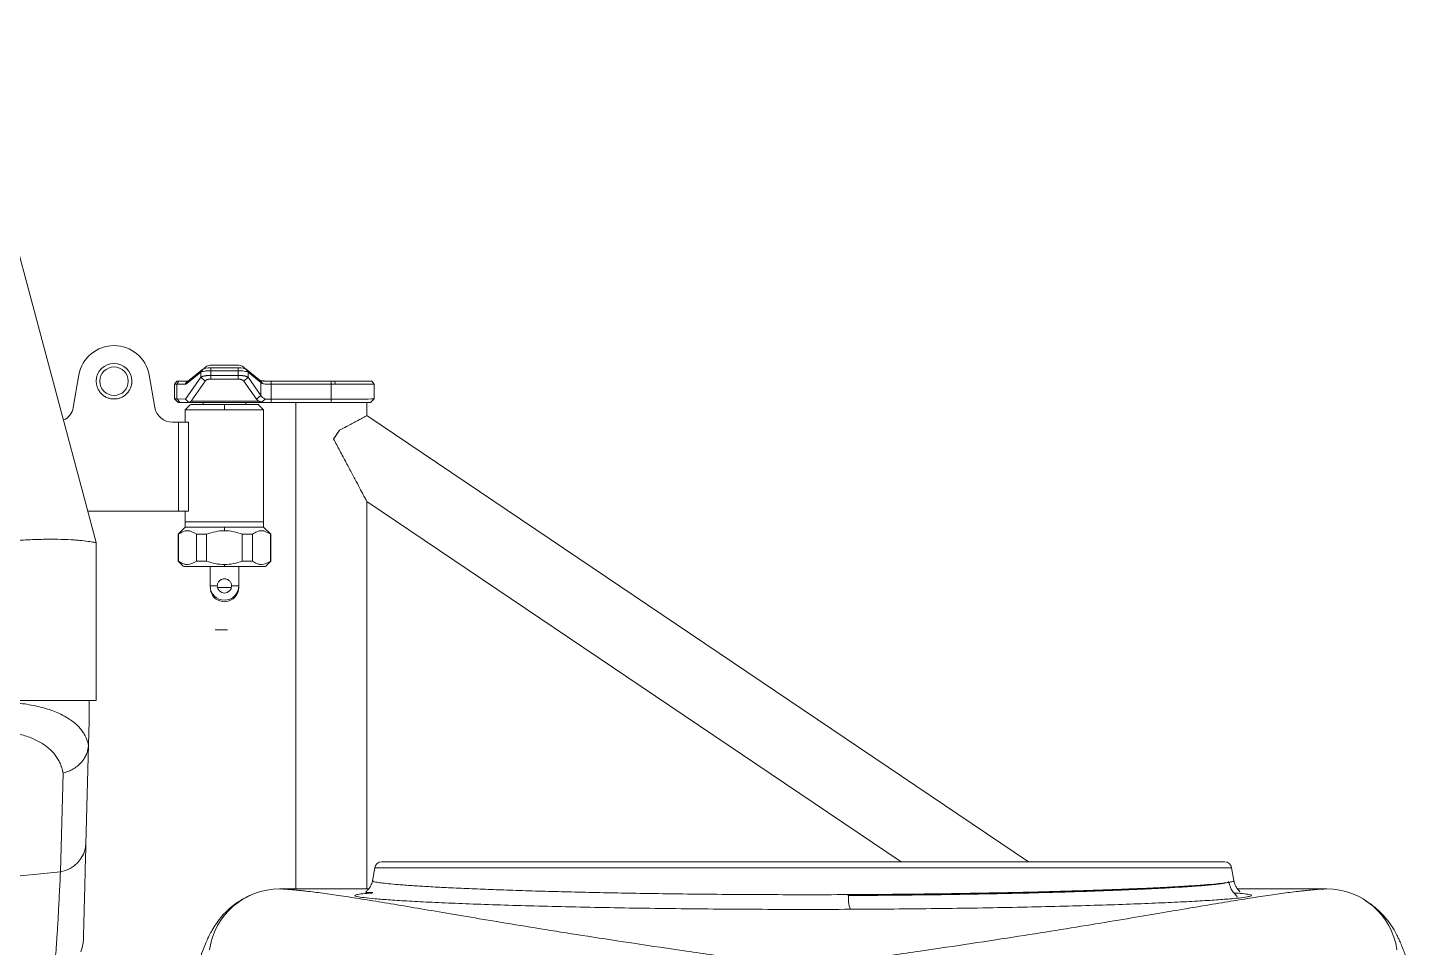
# Model space of a CAD drawing. Header units: millimetres. Extents: x 744 to 5705, y 930 to 4879.
# Drawn here: x 5261.4 to 5652.4, y 3772.6 to 4030.8 of the extents above; entities that cross this region are included whole.
import ezdxf

# ---------------------------------------------------------------- set-up
doc = ezdxf.new("R2010")
doc.units = ezdxf.units.MM
doc.header["$MEASUREMENT"] = 0

msp = doc.modelspace()

# ---------------------------------------------------------------- linework, layer by layer
at = {"color": 7, "linetype": 'Continuous', "lineweight": 15, "true_color": 0xffffff}
for p, q in [((5241.93, 4030.78), (5280.65, 3886.24)), ((5275.81, 3933.28), (5274.2, 3924.18)), ((5297.11, 3924.18), (5295.5, 3933.28)), ((5309.99, 3934.06), (5306.08, 3930.88)), ((5310.56, 3934.95), (5306.64, 3931.73)), ((5306.64, 3931.68), (5310.56, 3934.86)), ((5309.99, 3934.06), (5310.56, 3934.86)), ((5309.99, 3934.06), (5309.99, 3932.64)), ((5312.85, 3935.29), (5312.85, 3934.49)), ((5312.85, 3935.29), (5320.46, 3935.29)), ((5312.85, 3934.49), (5312.85, 3933.17)), ((5312.85, 3934.49), (5320.46, 3934.49)), ((5312.85, 3932.13), (5312.85, 3933.17)), ((5312.85, 3933.17), (5320.46, 3933.17)), ((5320.46, 3935.29), (5320.46, 3934.49)), ((5320.46, 3934.49), (5320.46, 3933.17)), ((5320.46, 3932.13), (5320.46, 3933.17)), ((5326.32, 3932.01), (5322.75, 3934.95)), ((5322.75, 3934.86), (5323.32, 3934.06)), ((5322.75, 3934.86), (5326.32, 3931.96)), ((5323.32, 3934.06), (5323.32, 3932.64)), ((5323.32, 3934.06), (5326.89, 3931.16)), ((5303.24, 3931.54), (5302.65, 3930.72)), ((5303.24, 3931.54), (5302.65, 3930.72)), ((5302.65, 3930.72), (5302.65, 3930.72)), ((5302.65, 3930.72), (5302.65, 3926.54)), ((5303.87, 3931.54), (5303.3, 3930.71)), ((5303.3, 3930.71), (5303.3, 3926.54)), ((5303.3, 3930.71), (5305.62, 3930.7)), ((5306.18, 3931.57), (5303.87, 3931.55)), ((5303.87, 3931.54), (5306.18, 3931.52)), ((5305.62, 3930.7), (5306.18, 3931.52)), ((5305.7, 3926.52), (5309.99, 3932.64)), ((5306.64, 3931.68), (5306.08, 3930.88)), ((5307.27, 3925.96), (5311.22, 3931.59)), ((5309.99, 3932.64), (5311.22, 3931.59)), ((5320.46, 3932.13), (5312.85, 3932.13)), ((5322.09, 3931.59), (5323.32, 3932.64)), ((5325.66, 3926.5), (5322.09, 3931.59)), ((5323.32, 3932.64), (5326.89, 3927.55)), ((5326.89, 3931.16), (5326.32, 3931.96)), ((5326.89, 3931.68), (5327.36, 3930.88)), ((5326.89, 3931.16), (5326.89, 3927.55)), ((5346.65, 3931.57), (5329.75, 3931.57)), ((5329.75, 3931.52), (5329.75, 3930.7)), ((5329.75, 3931.52), (5346.65, 3931.52)), ((5329.75, 3930.7), (5329.75, 3926.52)), ((5329.75, 3930.7), (5346.65, 3930.7)), ((5346.65, 3931.52), (5346.65, 3930.7)), ((5346.65, 3930.7), (5346.65, 3926.52)), ((5347.67, 3931.52), (5347.72, 3930.7)), ((5358.65, 3930.72), (5358.06, 3931.54)), ((5358.65, 3930.72), (5358.06, 3931.54)), ((5358.65, 3926.54), (5358.65, 3930.72)), ((5302.65, 3926.54), (5303.65, 3925.54)), ((5303.3, 3926.54), (5305.7, 3926.52)), ((5303.3, 3926.54), (5304.26, 3925.54)), ((5306.47, 3925.52), (5304.26, 3925.54)), ((5305.7, 3926.52), (5306.65, 3925.58)), ((5347.95, 3925.52), (5306.47, 3925.52)), ((5326.26, 3925.96), (5307.27, 3925.96)), ((5310.65, 3925.52), (5310.65, 3925.04)), ((5322.65, 3925.04), (5322.65, 3925.52)), ((5326.88, 3927.55), (5325.66, 3926.5)), ((5329.75, 3926.52), (5329.75, 3925.52)), ((5329.75, 3926.52), (5346.65, 3926.52)), ((5346.65, 3925.52), (5329.75, 3925.52)), ((5336.65, 3925.52), (5336.65, 3788.97)), ((5346.65, 3925.52), (5346.65, 3926.52)), ((5356.65, 3921.86), (5356.65, 3925.54)), ((5356.65, 3925.54), (5356.65, 3925.54)), ((5357.65, 3925.54), (5358.65, 3926.54)), ((5307.15, 3925.04), (5305.65, 3923.54)), ((5305.65, 3923.54), (5305.65, 3920.04)), ((5316.65, 3923.54), (5305.65, 3923.54)), ((5316.65, 3923.54), (5316.65, 3925.04)), ((5327.65, 3923.54), (5316.65, 3923.54)), ((5327.65, 3923.54), (5326.15, 3925.04)), ((5327.65, 3892.04), (5327.65, 3923.54)), ((5542.44, 3796.54), (5356.65, 3921.86)), ((5542.44, 3796.54), (5356.65, 3921.86)), ((5303.78, 3920.04), (5302.03, 3920.04)), ((5303.78, 3920.04), (5306.54, 3920.04)), ((5303.78, 3895.04), (5303.78, 3920.04)), ((5306.54, 3895.04), (5306.54, 3920.04)), ((5356.65, 3788.97), (5356.65, 3897.74)), ((5356.65, 3897.74), (5506.68, 3796.54)), ((5278.3, 3895.04), (5303.78, 3895.04)), ((5303.78, 3895.04), (5306.54, 3895.04)), ((5305.65, 3895.04), (5305.65, 3892.04)), ((5305.65, 3890.54), (5303.65, 3888.54)), ((5305.65, 3892.04), (5305.65, 3890.54)), ((5305.65, 3892.04), (5327.65, 3892.04)), ((5316.65, 3892.04), (5305.65, 3892.04)), ((5316.65, 3890.54), (5305.65, 3890.54)), ((5327.65, 3892.04), (5316.65, 3892.04)), ((5316.65, 3889.54), (5316.65, 3890.54)), ((5327.65, 3890.54), (5316.65, 3890.54)), ((5327.65, 3890.54), (5327.65, 3892.04)), ((5329.65, 3888.54), (5327.65, 3890.54)), ((5280.65, 3886.24), (5280.65, 3841.82)), ((5303.65, 3888.54), (5303.65, 3881.04)), ((5303.76, 3888.54), (5303.65, 3888.54)), ((5303.76, 3881.04), (5303.76, 3888.54)), ((5311.65, 3888.54), (5308.76, 3888.54)), ((5308.76, 3881.04), (5308.76, 3888.54)), ((5311.65, 3888.54), (5311.65, 3881.04)), ((5324.55, 3888.54), (5321.65, 3888.54)), ((5321.65, 3881.04), (5321.65, 3888.54)), ((5324.55, 3881.04), (5324.55, 3888.54)), ((5329.65, 3888.54), (5329.55, 3888.54)), ((5329.55, 3881.04), (5329.55, 3888.54)), ((5329.65, 3881.04), (5329.65, 3888.54)), ((5303.65, 3881.04), (5305.15, 3879.54)), ((5303.76, 3881.04), (5303.65, 3881.04)), ((5311.65, 3881.04), (5308.76, 3881.04)), ((5312.65, 3879.54), (5312.65, 3874.04)), ((5316.65, 3880.04), (5316.65, 3879.54)), ((5320.65, 3874.04), (5320.65, 3879.54)), ((5324.55, 3881.04), (5321.65, 3881.04)), ((5328.15, 3879.54), (5329.65, 3881.04)), ((5329.65, 3881.04), (5329.55, 3881.04)), ((5280.65, 3841.82), (5252.52, 3841.82)), ((5278.65, 3836.05), (5278.65, 3841.82)), ((5278.65, 3836.05), (5278.48, 3829.45)), ((5278.48, 3829.45), (5277.75, 3801.51)), ((5270.6, 3793.78), (5271.33, 3821.5)), ((5479.15, 3796.54), (5360.83, 3796.54)), ((5591.92, 3796.54), (5366.39, 3796.54)), ((5597.48, 3796.54), (5479.15, 3796.54)), ((5358.86, 3794.89), (5358.22, 3791.26)), ((5600.09, 3791.27), (5599.45, 3794.89)), ((5357.18, 3788.97), (5332.11, 3788.97)), ((5358.29, 3791.25), (5358.29, 3791.26)), ((5600.01, 3791.26), (5600.01, 3791.25)), ((5626.19, 3788.97), (5601.1, 3788.97))]:
    msp.add_line(p, q, dxfattribs=at)
at = {"color": 8, "linetype": 'Continuous', "lineweight": 15, "true_color": 0x808080}
for p, q in [((5306.42, 3931.57), (5306.18, 3931.57)), ((5306.7, 3931.73), (5306.64, 3931.73)), ((5326.89, 3931.73), (5326.76, 3931.73)), ((5347.67, 3931.57), (5327.61, 3931.57)), ((5312.65, 3874.04), (5314.65, 3874.04)), ((5314.71, 3873.6), (5318.6, 3873.6)), ((5318.65, 3874.04), (5320.65, 3874.04)), ((5479.15, 3794.89), (5358.86, 3794.89)), ((5599.45, 3794.89), (5479.15, 3794.89)), ((5332.15, 3788.97), (5357.17, 3788.97)), ((5601.11, 3788.97), (5626.16, 3788.97))]:
    msp.add_line(p, q, dxfattribs=at)
at = {"color": 7, "linetype": 'Continuous', "lineweight": 15, "true_color": 0xffffff}
for points in [[(5302.65, 3930.72), (5302.65, 3930.72), (5302.7, 3930.72), (5302.82, 3930.72), (5303.02, 3930.72), (5303.3, 3930.71)], [(5303.87, 3931.55), (5303.6, 3931.55), (5303.4, 3931.55), (5303.28, 3931.55), (5303.24, 3931.54), (5303.28, 3931.54), (5303.4, 3931.54), (5303.6, 3931.54), (5303.87, 3931.54)], [(5347.72, 3930.7), (5349.78, 3930.7), (5351.74, 3930.7), (5353.55, 3930.7), (5355.15, 3930.71), (5356.49, 3930.71), (5357.53, 3930.71), (5358.25, 3930.72), (5358.61, 3930.72), (5358.65, 3930.72)], [(5328.1, 3926.52), (5328.29, 3926.52), (5328.48, 3926.52), (5328.68, 3926.52), (5328.89, 3926.52), (5329.1, 3926.52), (5329.31, 3926.52), (5329.53, 3926.52), (5329.75, 3926.52)], [(5346.65, 3926.52), (5348.74, 3926.52), (5350.76, 3926.52), (5352.65, 3926.52), (5354.37, 3926.53), (5355.85, 3926.53), (5357.05, 3926.53), (5357.93, 3926.54), (5358.47, 3926.54), (5358.65, 3926.54)], [(5347.9, 3925.56), (5348.55, 3925.56), (5350.37, 3925.56), (5352.06, 3925.56), (5353.56, 3925.56), (5354.8, 3925.55), (5355.75, 3925.55), (5356.37, 3925.55), (5356.64, 3925.54), (5356.55, 3925.54), (5356.1, 3925.54), (5355.31, 3925.53), (5354.21, 3925.53), (5352.84, 3925.53), (5351.24, 3925.53), (5349.47, 3925.53), (5347.87, 3925.52)], [(5347.9, 3925.56), (5348.42, 3925.56), (5350.11, 3925.56), (5351.65, 3925.56), (5352.97, 3925.55), (5354.02, 3925.55), (5354.74, 3925.55), (5355.11, 3925.55), (5355.11, 3925.54), (5354.74, 3925.54), (5354.02, 3925.54), (5352.97, 3925.53), (5351.65, 3925.53), (5350.11, 3925.53), (5348.42, 3925.53), (5347.89, 3925.53)], [(5348.93, 3917.74), (5348.73, 3917.44), (5348.53, 3917.14), (5348.33, 3916.83), (5348.12, 3916.53), (5347.92, 3916.23), (5347.71, 3915.92), (5347.5, 3915.62), (5347.3, 3915.31)], [(5320.65, 3873.6), (5320.58, 3872.83), (5320.38, 3872.18), (5320.09, 3871.75), (5319.82, 3871.6)]]:
    msp.add_lwpolyline(points, dxfattribs=at)
msp.add_circle((5285.65, 3931.54), 4, dxfattribs=at)
for centre, radius, start, end in [((5285.65, 3931.54), 10, 10, 170), ((5285.65, 3931.54), 5, 0, 180), ((5312.65, 3934.04), 2, 90, 149.1223), ((5320.65, 3934.04), 2, 30.6472, 90), ((5303.23, 3946.81), 20.27, 268.3669, 270.2023), ((5304.19, 3944.7), 19.17, 268.3879, 270.1904), ((5269.28, 3925.04), 5, 296.0796, 350), ((5302.03, 3925.04), 5, 190, 270), ((5316.65, 3874.04), 4, 180, 360), ((5316.65, 3873.6), 4, 193.3188, 346.6812), ((5316.65, 3874.04), 2, 180, 0), ((5269.27, 3802.18), 8.5, 278.9403, 355.456), ((5360.83, 3794.54), 2, 90, 170), ((5597.48, 3794.54), 2, 10, 90), ((5332.19, 3769.01), 19.96, 90.1163, 171.7331), ((5626.12, 3769.01), 19.96, 8.2669, 89.8837), ((5502.44, 3786.58), 10.6, 175.7937, 198.4239), ((5267.55, 3774.92), 9.5, 337.3519, 358.5)]:
    msp.add_arc(centre, radius, start, end, dxfattribs=at)
for points, knots in [([(5309.99, 3934.06), (5310.09, 3934.13), (5310.23, 3934.18), (5310.59, 3934.28), (5310.82, 3934.33), (5311.2, 3934.39), (5311.33, 3934.4), (5311.61, 3934.44), (5311.76, 3934.45), (5312.06, 3934.47), (5312.22, 3934.48), (5312.53, 3934.49), (5312.69, 3934.49), (5312.85, 3934.49)], [0, 0, 0, 0, 0.25, 0.25, 0.5, 0.5, 0.625, 0.625, 0.75, 0.75, 0.875, 0.875, 1, 1, 1, 1]), ([(5309.99, 3932.64), (5310.01, 3932.65), (5310.05, 3932.68), (5310.11, 3932.72), (5310.19, 3932.75), (5310.26, 3932.79), (5310.35, 3932.82), (5310.43, 3932.86), (5310.52, 3932.89), (5310.61, 3932.91), (5310.71, 3932.94), (5310.8, 3932.96), (5310.89, 3932.98), (5310.99, 3933), (5311.14, 3933.03), (5311.35, 3933.07), (5311.64, 3933.11), (5311.94, 3933.14), (5312.24, 3933.16), (5312.55, 3933.17), (5312.75, 3933.17), (5312.85, 3933.17)], [0, 0, 0, 0, 0.04702, 0.092665, 0.136937, 0.179837, 0.221365, 0.261524, 0.300313, 0.337736, 0.373792, 0.408485, 0.441816, 0.473788, 0.504403, 0.590154, 0.67458, 0.757729, 0.839648, 0.920387, 1, 1, 1, 1]), ([(5316.65, 3936.04), (5316.59, 3936.04), (5316.45, 3936.04), (5316.25, 3936.04), (5316.05, 3936.04), (5315.85, 3936.04), (5315.65, 3936.04), (5315.46, 3936.04), (5315.27, 3936.04), (5315.08, 3936.04), (5314.89, 3936.04), (5314.71, 3936.04), (5314.54, 3936.04), (5314.37, 3936.04), (5314.21, 3936.04), (5314.05, 3936.04), (5313.9, 3936.04), (5313.75, 3936.04), (5313.62, 3936.04), (5313.49, 3936.04), (5313.37, 3936.04), (5313.26, 3936.04), (5313.16, 3936.04), (5313.06, 3936.04), (5312.98, 3936.04), (5312.9, 3936.04), (5312.84, 3936.04), (5312.78, 3936.04), (5312.74, 3936.04), (5312.7, 3936.04), (5312.67, 3936.04), (5312.66, 3936.04), (5312.66, 3936.04), (5312.65, 3936.04)], [0, 0, 0, 0, 0.03226, 0.06452, 0.096779, 0.129038, 0.161297, 0.193555, 0.225813, 0.258071, 0.290329, 0.322586, 0.354843, 0.3871, 0.419358, 0.451615, 0.483872, 0.516128, 0.548385, 0.580642, 0.6129, 0.645157, 0.677414, 0.709671, 0.741929, 0.774187, 0.806445, 0.838703, 0.870962, 0.903221, 0.93548, 0.96774, 1, 1, 1, 1]), ([(5320.65, 3936.04), (5320.65, 3936.04), (5320.65, 3936.04), (5320.64, 3936.04), (5320.61, 3936.04), (5320.57, 3936.04), (5320.53, 3936.04), (5320.48, 3936.04), (5320.41, 3936.04), (5320.34, 3936.04), (5320.27, 3936.04), (5320.19, 3936.04), (5320.1, 3936.04), (5320, 3936.04), (5319.9, 3936.04), (5319.8, 3936.04), (5319.69, 3936.04), (5319.57, 3936.04), (5319.46, 3936.04), (5319.34, 3936.04), (5319.22, 3936.04), (5319.09, 3936.04), (5318.97, 3936.04), (5318.84, 3936.04), (5318.71, 3936.04), (5318.59, 3936.04), (5318.46, 3936.04), (5318.33, 3936.04), (5318.2, 3936.04), (5318.07, 3936.04), (5317.95, 3936.04), (5317.82, 3936.04), (5317.7, 3936.04), (5317.57, 3936.04), (5317.45, 3936.04), (5317.33, 3936.04), (5317.21, 3936.04), (5317.1, 3936.04), (5316.98, 3936.04), (5316.87, 3936.04), (5316.76, 3936.04), (5316.69, 3936.04), (5316.65, 3936.04)], [0, 0, 0, 0, 0.0330589, 0.0657044, 0.0979366, 0.1297553, 0.1611607, 0.1921527, 0.2227315, 0.2528968, 0.2826489, 0.3119877, 0.3409131, 0.3694253, 0.3975242, 0.4252099, 0.4524822, 0.4793414, 0.5057873, 0.5318199, 0.5574393, 0.5826455, 0.6074385, 0.6318183, 0.6557849, 0.6793383, 0.7024784, 0.7252054, 0.7475193, 0.7694199, 0.7909073, 0.8119816, 0.8326427, 0.8528906, 0.8727254, 0.892147, 0.9111554, 0.9297507, 0.9479327, 0.9657017, 0.9830574, 1, 1, 1, 1]), ([(5320.46, 3934.49), (5320.78, 3934.5), (5321.09, 3934.48), (5321.7, 3934.44), (5321.98, 3934.41), (5322.49, 3934.33), (5322.71, 3934.28), (5323.08, 3934.18), (5323.22, 3934.13), (5323.32, 3934.06)], [0, 0, 0, 0, 0.25, 0.25, 0.5, 0.5, 0.75, 0.75, 1, 1, 1, 1]), ([(5320.46, 3933.17), (5320.51, 3933.17), (5320.62, 3933.17), (5320.79, 3933.17), (5320.96, 3933.16), (5321.13, 3933.15), (5321.29, 3933.14), (5321.46, 3933.13), (5321.62, 3933.11), (5321.78, 3933.09), (5321.93, 3933.07), (5322.08, 3933.05), (5322.25, 3933.02), (5322.44, 3932.98), (5322.65, 3932.93), (5322.84, 3932.87), (5323.03, 3932.8), (5323.19, 3932.72), (5323.28, 3932.67), (5323.32, 3932.64)], [0, 0, 0, 0, 0.043671, 0.087597, 0.131786, 0.176247, 0.220988, 0.266018, 0.311346, 0.356977, 0.402922, 0.449187, 0.49578, 0.564624, 0.639523, 0.720495, 0.807558, 0.900723, 1, 1, 1, 1]), ([(5322.75, 3934.95), (5322.67, 3935.02), (5322.56, 3935.1), (5322.31, 3935.16), (5322.26, 3935.17)], [0, 0, 0, 0, 0.785185, 1, 1, 1, 1]), ([(5290.65, 3931.54), (5290.65, 3931.46), (5290.65, 3931.31), (5290.63, 3931.07), (5290.61, 3930.84), (5290.57, 3930.61), (5290.52, 3930.38), (5290.46, 3930.15), (5290.39, 3929.93), (5290.27, 3929.62), (5290.1, 3929.24), (5289.85, 3928.8), (5289.54, 3928.39), (5289.08, 3927.87), (5288.42, 3927.33), (5287.53, 3926.87), (5286.6, 3926.6), (5285.65, 3926.51), (5284.71, 3926.6), (5283.78, 3926.87), (5282.89, 3927.33), (5282.23, 3927.87), (5281.77, 3928.39), (5281.46, 3928.8), (5281.21, 3929.24), (5281.02, 3929.66), (5280.88, 3930.06), (5280.78, 3930.42), (5280.71, 3930.79), (5280.66, 3931.17), (5280.66, 3931.42), (5280.65, 3931.54)], [0, 0, 0, 0, 0.015134, 0.030166, 0.045129, 0.060058, 0.074985, 0.089946, 0.104972, 0.120098, 0.152258, 0.184451, 0.217294, 0.250172, 0.315806, 0.380076, 0.440025, 0.500008, 0.559957, 0.61994, 0.68421, 0.749844, 0.782688, 0.815566, 0.847725, 0.879918, 0.904057, 0.927996, 0.951874, 0.975829, 1, 1, 1, 1]), ([(5312.85, 3932.13), (5312.81, 3932.13), (5312.73, 3932.13), (5312.61, 3932.12), (5312.5, 3932.11), (5312.38, 3932.1), (5312.27, 3932.08), (5312.16, 3932.06), (5312.05, 3932.04), (5311.94, 3932.01), (5311.8, 3931.96), (5311.63, 3931.9), (5311.45, 3931.81), (5311.31, 3931.7), (5311.25, 3931.63), (5311.22, 3931.59)], [0, 0, 0, 0, 0.053574, 0.106513, 0.159159, 0.211859, 0.264959, 0.3188, 0.373707, 0.429985, 0.487921, 0.615008, 0.740271, 0.868976, 1, 1, 1, 1]), ([(5322.09, 3931.59), (5322.08, 3931.61), (5322.05, 3931.64), (5321.99, 3931.7), (5321.93, 3931.75), (5321.86, 3931.8), (5321.78, 3931.85), (5321.68, 3931.89), (5321.58, 3931.94), (5321.45, 3931.98), (5321.29, 3932.03), (5321.09, 3932.08), (5320.88, 3932.11), (5320.67, 3932.12), (5320.53, 3932.13), (5320.46, 3932.13)], [0, 0, 0, 0, 0.065447, 0.129698, 0.193142, 0.256179, 0.319222, 0.38268, 0.446956, 0.512438, 0.615339, 0.71366, 0.809218, 0.90399, 1, 1, 1, 1]), ([(5329.75, 3931.57), (5329.48, 3931.57), (5329.21, 3931.57), (5328.69, 3931.57), (5328.43, 3931.57), (5327.94, 3931.59), (5327.71, 3931.6), (5327.27, 3931.64), (5327.07, 3931.67), (5326.89, 3931.73)], [0, 0, 0, 0, 0.25, 0.25, 0.5, 0.5, 0.75, 0.75, 1, 1, 1, 1]), ([(5326.89, 3931.68), (5327.07, 3931.63), (5327.27, 3931.6), (5327.7, 3931.55), (5327.94, 3931.54), (5328.43, 3931.53), (5328.69, 3931.52), (5329.21, 3931.52), (5329.48, 3931.52), (5329.75, 3931.52)], [0, 0, 0, 0, 0.25, 0.25, 0.5, 0.5, 0.75, 0.75, 1, 1, 1, 1]), ([(5327.36, 3930.88), (5327.5, 3930.83), (5327.66, 3930.79), (5328.01, 3930.74), (5328.21, 3930.72), (5328.62, 3930.71), (5328.84, 3930.7), (5329.29, 3930.7), (5329.51, 3930.7), (5329.75, 3930.7)], [0, 0, 0, 0, 0.25, 0.25, 0.5, 0.5, 0.75, 0.75, 1, 1, 1, 1]), ([(5347.67, 3931.57), (5347.58, 3931.57), (5347.5, 3931.57), (5347.41, 3931.57), (5347.33, 3931.57), (5347.25, 3931.57), (5347.16, 3931.57), (5346.99, 3931.57), (5346.82, 3931.57), (5346.65, 3931.57)], [0, 0, 0, 0, 0.000253671, 0.000253671, 0.000253671, 0.000507341, 0.000507341, 0.000507341, 0.001013608, 0.001013608, 0.001013608, 0.001013608]), ([(5346.65, 3931.52), (5346.74, 3931.52), (5346.82, 3931.52), (5346.91, 3931.52), (5346.99, 3931.52), (5347.08, 3931.52), (5347.16, 3931.52), (5347.33, 3931.52), (5347.5, 3931.52), (5347.67, 3931.52)], [0, 0, 0, 0, 0.000253671, 0.000253671, 0.000253671, 0.000507341, 0.000507341, 0.000507341, 0.001013608, 0.001013608, 0.001013608, 0.001013608]), ([(5347.67, 3931.52), (5348.32, 3931.52), (5348.98, 3931.52), (5350.32, 3931.52), (5350.98, 3931.52), (5352.28, 3931.52), (5352.9, 3931.53), (5354.08, 3931.53), (5354.63, 3931.53), (5355.62, 3931.53), (5356.06, 3931.53), (5356.81, 3931.53), (5357.12, 3931.53), (5357.61, 3931.54), (5357.78, 3931.54), (5358.01, 3931.54), (5358.06, 3931.54), (5358.06, 3931.54), (5358.01, 3931.55), (5357.78, 3931.55), (5357.61, 3931.55), (5357.12, 3931.55), (5356.81, 3931.55), (5356.06, 3931.56), (5355.62, 3931.56), (5354.63, 3931.56), (5354.08, 3931.56), (5352.9, 3931.56), (5352.28, 3931.56), (5350.98, 3931.56), (5350.32, 3931.56), (5348.98, 3931.57), (5348.32, 3931.57), (5347.67, 3931.57)], [0, 0, 0, 0, 0.0625, 0.0625, 0.125, 0.125, 0.1875, 0.1875, 0.25, 0.25, 0.3125, 0.3125, 0.375, 0.375, 0.4375, 0.4375, 0.5, 0.5, 0.5625, 0.5625, 0.625, 0.625, 0.6875, 0.6875, 0.75, 0.75, 0.8125, 0.8125, 0.875, 0.875, 0.9375, 0.9375, 1, 1, 1, 1]), ([(5326.26, 3925.96), (5326.22, 3925.99), (5326.14, 3926.03), (5326.04, 3926.11), (5325.95, 3926.18), (5325.86, 3926.26), (5325.79, 3926.34), (5325.72, 3926.42), (5325.68, 3926.47), (5325.66, 3926.5)], [0, 0, 0, 0, 0.1406179, 0.2814769, 0.4228848, 0.5651459, 0.7085591, 0.8534161, 1, 1, 1, 1]), ([(5327.13, 3925.68), (5327.08, 3925.69), (5326.98, 3925.71), (5326.83, 3925.74), (5326.7, 3925.78), (5326.57, 3925.82), (5326.46, 3925.86), (5326.35, 3925.91), (5326.29, 3925.94), (5326.26, 3925.96)], [0, 0, 0, 0, 0.151791, 0.29984, 0.444577, 0.586461, 0.72598, 0.863649, 1, 1, 1, 1]), ([(5326.89, 3927.55), (5326.99, 3927.35), (5327.13, 3927.16), (5327.44, 3926.89), (5327.55, 3926.81), (5327.81, 3926.65), (5327.95, 3926.58), (5328.1, 3926.52)], [0, 0, 0, 0, 0.5, 0.5, 0.75, 0.75, 1, 1, 1, 1]), ([(5327.13, 3925.68), (5327.3, 3925.84), (5327.62, 3926.13), (5327.95, 3926.4), (5328.1, 3926.52)], [0, 0, 0, 0, 0.546785, 1, 1, 1, 1]), ([(5329.75, 3925.52), (5329.68, 3925.52), (5329.54, 3925.52), (5329.34, 3925.52), (5329.14, 3925.52), (5328.87, 3925.53), (5328.54, 3925.53), (5328.16, 3925.54), (5327.82, 3925.56), (5327.57, 3925.58), (5327.38, 3925.61), (5327.25, 3925.64), (5327.17, 3925.67), (5327.13, 3925.68)], [0, 0, 0, 0, 0.0685395, 0.1365667, 0.2042686, 0.2718354, 0.4113936, 0.5471449, 0.6749646, 0.7979417, 0.8667211, 0.9338918, 1, 1, 1, 1]), ([(5357.52, 3925.54), (5357.52, 3925.54), (5357.5, 3925.54), (5356.05, 3925.53), (5353.55, 3925.53), (5350.66, 3925.52), (5348.7, 3925.52), (5347.95, 3925.52)], [0, 0, 0, 0, 0.160303, 0.392682, 0.625062, 0.857441, 1, 1, 1, 1]), ([(5357.52, 3925.54), (5357.55, 3925.54), (5357.59, 3925.54), (5356.93, 3925.54), (5356.65, 3925.54)], [0, 0, 0, 0, 0.589351, 1, 1, 1, 1]), ([(5316.65, 3925.04), (5315.59, 3925.04), (5313.45, 3925.04), (5310.6, 3925.04), (5308.47, 3925.04), (5307.27, 3925.04), (5307.27, 3925.04), (5307.28, 3925.04)], [0, 0, 0, 0, 0.214727, 0.4294541, 0.6441811, 0.8589081, 1, 1, 1, 1]), ([(5326.03, 3925.04), (5326.07, 3925.04), (5326.2, 3925.04), (5325.31, 3925.04), (5323.48, 3925.04), (5320.8, 3925.04), (5318.38, 3925.04), (5316.99, 3925.04), (5316.65, 3925.04)], [0, 0, 0, 0, 0.073647, 0.28841, 0.503173, 0.717936, 0.932699, 1, 1, 1, 1]), ([(5254.39, 3886.5), (5256.38, 3886.67), (5258.28, 3886.81), (5261, 3886.96), (5261.89, 3887.01), (5263.18, 3887.06), (5263.61, 3887.07), (5264.45, 3887.1), (5264.86, 3887.11), (5266.9, 3887.16), (5268.41, 3887.16), (5271.18, 3887.12), (5272.45, 3887.07), (5273.88, 3886.99), (5274.16, 3886.97), (5274.71, 3886.94), (5274.97, 3886.92), (5275.74, 3886.86), (5276.21, 3886.81), (5277.52, 3886.67), (5278.26, 3886.57), (5279.15, 3886.43), (5279.41, 3886.39), (5279.86, 3886.31), (5280.05, 3886.28), (5280.5, 3886.2), (5280.65, 3886.17), (5280.65, 3886.24)], [0, 0, 0, 0, 0.125, 0.125, 0.1875, 0.1875, 0.21875, 0.21875, 0.25, 0.25, 0.375, 0.375, 0.5, 0.5, 0.53125, 0.53125, 0.5625, 0.5625, 0.625, 0.625, 0.75, 0.75, 0.8125, 0.8125, 0.875, 0.875, 1, 1, 1, 1]), ([(5308.76, 3888.54), (5307.96, 3889.16), (5307.13, 3889.54), (5306.05, 3889.54), (5305.83, 3889.52), (5305.41, 3889.43), (5305.2, 3889.36), (5304.57, 3889.1), (5304.16, 3888.85), (5303.76, 3888.54)], [0, 0, 0, 0, 0.5, 0.5, 0.625, 0.625, 0.75, 0.75, 1, 1, 1, 1]), ([(5316.65, 3889.54), (5315.79, 3889.54), (5314.95, 3889.45), (5313.28, 3889.11), (5312.46, 3888.85), (5311.65, 3888.54)], [0, 0, 0, 0, 0.5, 0.5, 1, 1, 1, 1]), ([(5329.55, 3888.54), (5328.74, 3889.16), (5327.91, 3889.54), (5326.83, 3889.54), (5326.62, 3889.52), (5326.19, 3889.43), (5325.98, 3889.36), (5325.36, 3889.1), (5324.95, 3888.85), (5324.55, 3888.54)], [0, 0, 0, 0, 0.5, 0.5, 0.625, 0.625, 0.75, 0.75, 1, 1, 1, 1]), ([(5308.76, 3881.04), (5307.96, 3880.43), (5307.13, 3880.05), (5306.05, 3880.04), (5305.83, 3880.07), (5305.41, 3880.16), (5305.2, 3880.22), (5304.57, 3880.48), (5304.16, 3880.73), (5303.76, 3881.04)], [0, 0, 0, 0, 0.5, 0.5, 0.625, 0.625, 0.75, 0.75, 1, 1, 1, 1]), ([(5316.65, 3879.54), (5315.36, 3879.54), (5312.78, 3879.54), (5309.32, 3879.54), (5306.75, 3879.54), (5305.29, 3879.54), (5305.3, 3879.54), (5305.3, 3879.54)], [0, 0, 0, 0, 0.214737, 0.429474, 0.64421, 0.858947, 1, 1, 1, 1]), ([(5316.65, 3880.04), (5315.79, 3880.04), (5314.95, 3880.14), (5313.28, 3880.48), (5312.46, 3880.74), (5311.65, 3881.04)], [0, 0, 0, 0, 0.5, 0.5, 1, 1, 1, 1]), ([(5328.01, 3879.54), (5328.05, 3879.54), (5328.2, 3879.54), (5327.14, 3879.54), (5324.91, 3879.54), (5321.67, 3879.54), (5318.75, 3879.54), (5317.06, 3879.54), (5316.65, 3879.54)], [0, 0, 0, 0, 0.0736895, 0.2884425, 0.5031955, 0.7179485, 0.9327016, 1, 1, 1, 1]), ([(5329.55, 3881.04), (5328.74, 3880.43), (5327.91, 3880.05), (5326.83, 3880.04), (5326.62, 3880.07), (5326.19, 3880.16), (5325.98, 3880.22), (5325.36, 3880.48), (5324.95, 3880.73), (5324.55, 3881.04)], [0, 0, 0, 0, 0.5, 0.5, 0.625, 0.625, 0.75, 0.75, 1, 1, 1, 1]), ([(5314.65, 3874.04), (5314.65, 3874.18), (5314.67, 3874.31), (5314.72, 3874.57), (5314.76, 3874.7), (5314.91, 3875.06), (5315.06, 3875.28), (5315.42, 3875.64), (5315.64, 3875.79), (5316, 3875.94), (5316.13, 3875.98), (5316.39, 3876.03), (5316.52, 3876.04), (5316.79, 3876.04), (5316.92, 3876.03), (5317.18, 3875.98), (5317.31, 3875.94), (5317.67, 3875.79), (5317.89, 3875.64), (5318.25, 3875.28), (5318.4, 3875.06), (5318.55, 3874.7), (5318.59, 3874.57), (5318.64, 3874.31), (5318.65, 3874.18), (5318.65, 3874.04)], [0, 0, 0, 0, 0.0625, 0.0625, 0.125, 0.125, 0.25, 0.25, 0.375, 0.375, 0.4375, 0.4375, 0.5, 0.5, 0.5625, 0.5625, 0.625, 0.625, 0.75, 0.75, 0.875, 0.875, 0.9375, 0.9375, 1, 1, 1, 1]), ([(5316.03, 3861.75), (5315.83, 3861.75), (5315.6, 3861.75), (5315.16, 3861.75), (5314.94, 3861.75), (5314.56, 3861.75), (5314.4, 3861.75), (5314.18, 3861.75), (5314.11, 3861.75), (5314.06, 3861.75), (5314.07, 3861.75), (5314.18, 3861.75), (5314.28, 3861.75), (5314.57, 3861.75), (5314.76, 3861.75), (5315.16, 3861.75), (5315.38, 3861.75), (5315.58, 3861.75)], [0, 0, 0, 0, 0.125, 0.125, 0.25, 0.25, 0.375, 0.375, 0.5, 0.5, 0.625, 0.625, 0.75, 0.75, 0.875, 0.875, 1, 1, 1, 1]), ([(5315.58, 3861.75), (5315.78, 3861.75), (5316, 3861.75), (5316.45, 3861.75), (5316.67, 3861.75), (5317.05, 3861.75), (5317.21, 3861.75), (5317.43, 3861.75), (5317.49, 3861.75), (5317.55, 3861.75), (5317.54, 3861.75), (5317.43, 3861.75), (5317.32, 3861.75), (5317.03, 3861.75), (5316.85, 3861.75), (5316.44, 3861.75), (5316.23, 3861.75), (5316.03, 3861.75)], [0, 0, 0, 0, 0.125, 0.125, 0.25, 0.25, 0.375, 0.375, 0.5, 0.5, 0.625, 0.625, 0.75, 0.75, 0.875, 0.875, 1, 1, 1, 1]), ([(5251.61, 3841.49), (5251.81, 3841.49), (5252.2, 3841.48), (5252.78, 3841.48), (5253.36, 3841.47), (5253.94, 3841.45), (5254.51, 3841.43), (5255.07, 3841.4), (5255.64, 3841.37), (5256.19, 3841.34), (5256.75, 3841.3), (5258.01, 3841.2), (5259.95, 3840.99), (5262.44, 3840.6), (5264.79, 3840.09), (5266.95, 3839.5), (5268.94, 3838.8), (5271.35, 3837.76), (5273.38, 3836.54), (5275.04, 3835.19), (5276.09, 3834.12), (5276.97, 3832.98), (5277.52, 3832.04), (5277.86, 3831.31), (5278.05, 3830.82), (5278.22, 3830.32), (5278.37, 3829.81), (5278.44, 3829.46), (5278.48, 3829.28)], [0, 0, 0, 0, 0.012704, 0.02541, 0.03812, 0.050833, 0.06355, 0.076272, 0.089, 0.101734, 0.114475, 0.127223, 0.190254, 0.253742, 0.316703, 0.380444, 0.442525, 0.505654, 0.630777, 0.691802, 0.754363, 0.815147, 0.87775, 0.901527, 0.92564, 0.950089, 0.974875, 1, 1, 1, 1]), ([(5271.33, 3821.5), (5271.32, 3821.6), (5271.28, 3821.82), (5271.21, 3822.13), (5271.13, 3822.45), (5271.05, 3822.76), (5270.95, 3823.06), (5270.85, 3823.37), (5270.74, 3823.67), (5270.5, 3824.27), (5270.08, 3825.15), (5269.36, 3826.26), (5268.5, 3827.32), (5267.16, 3828.65), (5265.1, 3830.14), (5262.54, 3831.36), (5260.22, 3832.14), (5258.34, 3832.64), (5256.33, 3833.02), (5254.63, 3833.25), (5253.32, 3833.37), (5252.42, 3833.43), (5251.51, 3833.47), (5250.58, 3833.5), (5249.95, 3833.51), (5249.64, 3833.51)], [0, 0, 0, 0, 0.015762, 0.031476, 0.047145, 0.062772, 0.078361, 0.093915, 0.109438, 0.124933, 0.187899, 0.250172, 0.312857, 0.374865, 0.500245, 0.624789, 0.687684, 0.750205, 0.812603, 0.874872, 0.899878, 0.92487, 0.949873, 0.974908, 1, 1, 1, 1]), ([(5278.48, 3829.28), (5278.47, 3829.19), (5278.46, 3829.01), (5278.43, 3828.74), (5278.39, 3828.47), (5278.34, 3828.19), (5278.28, 3827.92), (5278.21, 3827.64), (5278.12, 3827.36), (5278.03, 3827.08), (5277.92, 3826.8), (5277.79, 3826.52), (5277.66, 3826.24), (5277.51, 3825.96), (5277.35, 3825.69), (5277.18, 3825.42), (5276.99, 3825.15), (5276.79, 3824.89), (5276.58, 3824.63), (5276.14, 3824.13), (5275.34, 3823.38), (5274.34, 3822.71), (5273.52, 3822.27), (5272.98, 3822.03), (5272.44, 3821.82), (5271.89, 3821.64), (5271.52, 3821.55), (5271.33, 3821.5)], [0, 0, 0, 0, 0.025205, 0.050776, 0.076704, 0.102982, 0.129602, 0.156554, 0.183827, 0.21141, 0.239289, 0.26745, 0.29588, 0.324561, 0.353476, 0.382609, 0.41194, 0.44145, 0.471118, 0.500925, 0.619417, 0.757059, 0.80709, 0.856479, 0.905143, 0.953006, 1, 1, 1, 1]), ([(5278.48, 3829.45), (5278.48, 3829.42), (5278.48, 3829.36), (5278.48, 3829.31), (5278.48, 3829.28)], [0, 0, 0, 0, 0.501318, 1, 1, 1, 1]), ([(5277.05, 3774.67), (5277.05, 3774.67), (5277.06, 3775.23), (5277.11, 3776.93), (5277.13, 3777.63), (5277.17, 3779.33), (5277.2, 3780.32), (5277.28, 3783.7), (5277.36, 3786.49), (5277.53, 3793.16), (5277.63, 3797.04), (5277.75, 3801.51)], [0, 0, 0, 0, 0.25, 0.25, 0.375, 0.375, 0.5, 0.5, 0.75, 0.75, 1, 1, 1, 1]), ([(5270.6, 3793.78), (5260.63, 3792.75), (5250.5, 3791.7), (5229.84, 3789.57), (5219.31, 3788.49), (5197.79, 3786.33), (5186.8, 3785.25), (5164.25, 3783.12), (5152.69, 3782.07), (5128.9, 3780.04), (5116.68, 3779.06), (5091.47, 3777.25), (5078.48, 3776.42), (5058.31, 3775.34), (5051.46, 3775), (5037.57, 3774.42), (5030.52, 3774.16), (5009.05, 3773.52), (4994.31, 3773.27), (4979.15, 3773.27)], [0, 0, 0, 0, 0.125, 0.125, 0.25, 0.25, 0.375, 0.375, 0.5, 0.5, 0.625, 0.625, 0.75, 0.75, 0.8125, 0.8125, 0.875, 0.875, 1, 1, 1, 1]), ([(5332.15, 3788.97), (5332.3, 3788.96), (5332.59, 3788.94), (5333.05, 3788.92), (5333.51, 3788.89), (5333.98, 3788.86), (5334.46, 3788.82), (5334.95, 3788.78), (5335.44, 3788.74), (5335.94, 3788.7), (5336.45, 3788.65), (5336.97, 3788.6), (5337.49, 3788.55), (5338.02, 3788.5), (5338.56, 3788.44), (5339.1, 3788.38), (5340.19, 3788.26), (5341.87, 3788.05), (5344.23, 3787.75), (5346.72, 3787.4), (5350.25, 3786.89), (5355.04, 3786.14), (5361.54, 3785.09), (5368.73, 3783.88), (5376.78, 3782.52), (5385.65, 3781.02), (5395.57, 3779.36), (5406.48, 3777.57), (5418.55, 3775.65), (5431.7, 3773.63), (5443.78, 3771.85), (5454.03, 3770.38), (5460.16, 3769.52), (5464.47, 3768.93), (5466.85, 3768.6), (5469.25, 3768.28), (5471.68, 3767.95), (5474.14, 3767.62), (5476.63, 3767.28), (5478.31, 3767.06), (5479.15, 3766.95)], [0, 0, 0, 0, 0.00906, 0.01808, 0.02706, 0.036, 0.0449, 0.05376, 0.062582, 0.071364, 0.080107, 0.08881, 0.097475, 0.106101, 0.114689, 0.123238, 0.131749, 0.164925, 0.197583, 0.229732, 0.261379, 0.326404, 0.388899, 0.4527, 0.514479, 0.576535, 0.638151, 0.700168, 0.760107, 0.821127, 0.880613, 0.910646, 0.940467, 0.948957, 0.957452, 0.965951, 0.974455, 0.982964, 0.991479, 1, 1, 1, 1]), ([(5358.22, 3791.25), (5358.08, 3790.75), (5357.75, 3789.64), (5357.01, 3788.73), (5356.46, 3788.17), (5356.25, 3787.93), (5356.6, 3787.9), (5357.32, 3787.94), (5357.98, 3787.96), (5358.3, 3787.97)], [0, 0, 0, 0, 0.086139, 0.190888, 0.316709, 0.465763, 0.639499, 0.824176, 1, 1, 1, 1]), ([(5479.15, 3766.95), (5479.65, 3767.02), (5480.63, 3767.15), (5482.1, 3767.34), (5483.55, 3767.54), (5485, 3767.73), (5486.43, 3767.92), (5487.86, 3768.11), (5489.28, 3768.31), (5490.68, 3768.5), (5492.08, 3768.69), (5493.47, 3768.88), (5494.85, 3769.07), (5498.5, 3769.57), (5504.31, 3770.39), (5514.56, 3771.85), (5526.63, 3773.63), (5539.78, 3775.66), (5551.85, 3777.58), (5562.76, 3779.36), (5572.67, 3781.02), (5581.54, 3782.52), (5589.59, 3783.89), (5596.78, 3785.09), (5603.27, 3786.14), (5608.06, 3786.89), (5611.59, 3787.4), (5614.08, 3787.75), (5616.44, 3788.06), (5618.29, 3788.28), (5619.69, 3788.43), (5620.7, 3788.54), (5621.67, 3788.63), (5622.62, 3788.72), (5623.55, 3788.8), (5624.45, 3788.87), (5625.32, 3788.92), (5625.88, 3788.95), (5626.16, 3788.97)], [0, 0, 0, 0, 0.004979, 0.009956, 0.014932, 0.019906, 0.024878, 0.029849, 0.034818, 0.039786, 0.044753, 0.049718, 0.054683, 0.059646, 0.089458, 0.119494, 0.178973, 0.239985, 0.299916, 0.361926, 0.423535, 0.485583, 0.547356, 0.611149, 0.673636, 0.738654, 0.770296, 0.802441, 0.835096, 0.868268, 0.884255, 0.900377, 0.916635, 0.933031, 0.949564, 0.966236, 0.983048, 1, 1, 1, 1]), ([(5600.96, 3786.68), (5600.99, 3786.7), (5601.11, 3786.75), (5600.75, 3787.08), (5600.04, 3787.87), (5599.16, 3789.04), (5598.78, 3790.39), (5598.61, 3790.99)], [0, 0, 0, 0, 0.128728, 0.414589, 0.651128, 0.843996, 1, 1, 1, 1]), ([(5601.73, 3788.04), (5601.74, 3788.05), (5601.85, 3788.08), (5601.65, 3788.29), (5601.18, 3788.87), (5600.52, 3789.72), (5600.22, 3790.79), (5600.09, 3791.25)], [0, 0, 0, 0, 0.039863, 0.3642249, 0.6292599, 0.8392849, 1, 1, 1, 1]), ([(5323.95, 3787.06), (5323.64, 3786.94), (5322.63, 3786.57), (5321.14, 3785.73), (5319.54, 3784.67), (5317.79, 3783.27), (5315.96, 3781.41), (5314.41, 3779.37), (5313.24, 3777.49), (5312.42, 3775.94), (5311.8, 3774.66), (5311.23, 3773.34), (5310.48, 3771.46), (5309.69, 3769.2), (5308.85, 3766.54), (5307.98, 3763.49), (5306.99, 3759.72), (5306.29, 3756.73), (5305.92, 3755.14)], [0, 0, 0, 0, 0.0166, 0.054715, 0.086406, 0.114262, 0.170646, 0.230559, 0.283564, 0.324753, 0.356272, 0.409588, 0.483659, 0.57896, 0.664922, 0.763448, 0.874879, 1, 1, 1, 1]), ([(5652.39, 3755.14), (5652.01, 3756.77), (5651.3, 3759.81), (5650.31, 3763.56), (5649.46, 3766.52), (5648.74, 3768.83), (5648.09, 3770.71), (5647.5, 3772.31), (5646.94, 3773.66), (5646.4, 3774.88), (5645.9, 3775.93), (5645.02, 3777.58), (5643.74, 3779.56), (5642.08, 3781.59), (5640.09, 3783.5), (5638.35, 3784.88), (5637.22, 3785.49), (5637.02, 3785.6)], [0, 0, 0, 0, 0.139436, 0.260595, 0.364384, 0.451123, 0.521992, 0.585338, 0.642303, 0.686952, 0.726949, 0.770205, 0.826384, 0.872569, 0.926199, 0.987207, 1, 1, 1, 1])]:
    msp.add_open_spline(points, degree=3, knots=knots, dxfattribs=at)
for points in [[(5310.56, 3934.86), (5310.85, 3935.11), (5311.83, 3935.29), (5312.85, 3935.29)], [(5320.46, 3935.29), (5321.48, 3935.29), (5322.46, 3935.11), (5322.75, 3934.86)], [(5305.62, 3930.7), (5305.77, 3930.7), (5305.93, 3930.76), (5306.08, 3930.88)], [(5306.64, 3931.73), (5306.49, 3931.62), (5306.33, 3931.57), (5306.18, 3931.57)], [(5306.18, 3931.52), (5306.33, 3931.52), (5306.49, 3931.57), (5306.64, 3931.68)], [(5326.89, 3931.73), (5326.64, 3931.81), (5326.45, 3931.91), (5326.32, 3932.01)], [(5326.32, 3931.96), (5326.45, 3931.86), (5326.64, 3931.76), (5326.89, 3931.68)], [(5326.89, 3931.16), (5326.99, 3931.06), (5327.15, 3930.97), (5327.36, 3930.88)], [(5347.72, 3930.7), (5347.37, 3930.7), (5347.01, 3930.7), (5346.65, 3930.7)], [(5346.65, 3925.52), (5347.09, 3925.52), (5347.52, 3925.52), (5347.95, 3925.52)], [(5321.65, 3888.54), (5320.05, 3889.16), (5318.39, 3889.54), (5316.65, 3889.54)], [(5321.65, 3881.04), (5320.05, 3880.42), (5318.39, 3880.04), (5316.65, 3880.04)], [(5491.87, 3787.35), (5487.62, 3787.33), (5483.38, 3787.32), (5479.15, 3787.32)]]:
    msp.add_open_spline(points, degree=3, dxfattribs=at)
for points, weights in [([(5306.47, 3925.52), (5306.59, 3925.52), (5306.65, 3925.58)], [0.942558309351, 0.967134150464, 0.998495818413]), ([(5306.65, 3925.58), (5307.08, 3925.69), (5307.27, 3925.96)], [0.912422566714, 0.945797455552, 0.998093676033]), ([(5347.3, 3915.31), (5348.13, 3916.54), (5348.93, 3917.74)], [0.975162364329, 0.945584465886, 0.923200543754]), ([(5347.3, 3915.31), (5356.64, 3897.75), (5356.65, 3897.74)], [0.974541465979, 0.7205934238, 0.999669879456])]:
    msp.add_rational_spline(points, weights, degree=2, dxfattribs=at)
msp.add_rational_spline([(5348.93, 3917.74), (5356.66, 3921.85), (5356.65, 3921.86), (5356.65, 3921.86), (5356.65, 3921.86)], [0.923175646505, 0.752578426778, 1, 0.999834846616, 0.999669879481], degree=2, knots=[1.814662, 1.814662, 1.814662, 3.141593, 3.141593, 3.142478, 3.142478, 3.142478], dxfattribs=at)
at = {"color": 8, "linetype": 'Continuous', "lineweight": 15, "true_color": 0x808080}
for points, knots in [([(5268.71, 3765.93), (5268.79, 3766.32), (5268.93, 3767.1), (5269.17, 3769.39), (5269.43, 3772.5), (5269.7, 3776.49), (5269.99, 3781.36), (5270.28, 3787.03), (5270.49, 3791.52), (5270.6, 3793.78)], [0, 0, 0, 0, 0.1431547, 0.2866588, 0.4298423, 0.5721386, 0.7141694, 0.8565674, 1, 1, 1, 1]), ([(5479.15, 3787.32), (5475.35, 3787.33), (5467.71, 3787.34), (5456.39, 3787.41), (5445.19, 3787.52), (5435.1, 3787.66), (5426, 3787.82), (5417.98, 3787.99), (5410.28, 3788.18), (5402.89, 3788.39), (5396.1, 3788.61), (5389.69, 3788.85), (5383.75, 3789.09), (5378.24, 3789.35), (5373.4, 3789.62), (5369.07, 3789.88), (5365.48, 3790.15), (5362.65, 3790.4), (5360.53, 3790.64), (5359.1, 3790.87), (5358.29, 3791.08), (5358.29, 3791.2), (5358.29, 3791.25)], [0, 0, 0, 0, 0.059849, 0.120152, 0.179829, 0.240863, 0.287836, 0.336418, 0.384042, 0.431535, 0.481733, 0.526079, 0.575689, 0.626358, 0.674625, 0.722615, 0.776823, 0.823199, 0.868851, 0.917577, 0.963545, 1, 1, 1, 1]), ([(5491.72, 3787.09), (5495.44, 3787.11), (5502.93, 3787.16), (5513.88, 3787.27), (5524.62, 3787.43), (5534.14, 3787.61), (5542.65, 3787.8), (5550.05, 3788), (5557.09, 3788.21), (5563.81, 3788.45), (5568.77, 3788.64), (5572.34, 3788.79), (5574.66, 3788.9), (5577.09, 3789.01), (5579.62, 3789.14), (5582.29, 3789.28), (5585.07, 3789.44), (5587.64, 3789.61), (5589.72, 3789.76), (5591.2, 3789.87), (5592.23, 3789.96), (5593, 3790.03), (5593.64, 3790.09), (5594.23, 3790.15), (5594.78, 3790.21), (5595.28, 3790.26), (5595.74, 3790.32), (5596.39, 3790.4), (5597.16, 3790.51), (5598.08, 3790.69), (5598.65, 3790.85), (5598.54, 3790.96), (5598.51, 3790.99)], [0, 0, 0, 0, 0.06403, 0.129047, 0.192678, 0.258408, 0.308209, 0.360285, 0.411067, 0.461865, 0.516679, 0.535996, 0.557477, 0.581121, 0.606927, 0.634893, 0.668086, 0.704604, 0.734573, 0.757996, 0.774877, 0.787544, 0.79999, 0.812216, 0.824221, 0.836007, 0.847572, 0.858917, 0.888981, 0.919888, 0.977571, 1, 1, 1, 1]), ([(5600.01, 3791.25), (5600.04, 3791.23), (5600.14, 3791.14), (5599.6, 3790.96), (5598.42, 3790.73), (5596.5, 3790.49), (5594.35, 3790.28), (5592.12, 3790.1), (5589.83, 3789.93), (5586.56, 3789.71), (5582.64, 3789.49), (5578.58, 3789.28), (5574.84, 3789.11), (5571.54, 3788.97), (5568.61, 3788.85), (5565.96, 3788.75), (5563.31, 3788.66), (5560.65, 3788.56), (5558.01, 3788.48), (5555.29, 3788.39), (5550.74, 3788.26), (5544.24, 3788.08), (5535.76, 3787.89), (5527.25, 3787.73), (5518.64, 3787.59), (5509.87, 3787.48), (5500.94, 3787.4), (5494.88, 3787.37), (5491.87, 3787.35)], [0, 0, 0, 0, 0.017299, 0.06946, 0.119826, 0.170272, 0.2251, 0.248296, 0.282523, 0.327789, 0.376748, 0.417322, 0.452833, 0.483278, 0.50569, 0.527459, 0.548586, 0.569069, 0.588909, 0.608106, 0.62901, 0.686665, 0.741567, 0.794324, 0.845738, 0.897068, 0.94885, 1, 1, 1, 1]), ([(5492.38, 3783.22), (5488.26, 3783.21), (5480.04, 3783.19), (5467.68, 3783.21), (5455.42, 3783.28), (5443.39, 3783.4), (5431.71, 3783.56), (5420.49, 3783.76), (5409.83, 3783.99), (5399.84, 3784.26), (5390.63, 3784.55), (5382.26, 3784.86), (5374.82, 3785.19), (5368.4, 3785.52), (5363.04, 3785.85), (5358.79, 3786.18), (5355.7, 3786.5), (5353.8, 3786.81), (5353.09, 3787.09), (5353.63, 3787.36), (5355.22, 3787.6), (5357.21, 3787.74), (5358.17, 3787.8)], [0, 0, 0, 0, 0.0503913, 0.1004349, 0.1506162, 0.2011518, 0.2512814, 0.3013406, 0.3517973, 0.4020953, 0.4521156, 0.50234, 0.5528294, 0.6028977, 0.6529623, 0.7034422, 0.7536545, 0.8036538, 0.8539202, 0.9043586, 0.9543921, 1, 1, 1, 1]), ([(5600.13, 3787.8), (5600.96, 3787.75), (5602.88, 3787.62), (5604.5, 3787.4), (5605.22, 3787.13), (5604.69, 3786.85), (5602.96, 3786.55), (5600.03, 3786.23), (5595.95, 3785.9), (5590.75, 3785.57), (5584.46, 3785.24), (5577.18, 3784.91), (5568.94, 3784.6), (5559.83, 3784.3), (5549.96, 3784.03), (5539.39, 3783.79), (5528.24, 3783.58), (5516.62, 3783.42), (5504.65, 3783.29), (5496.48, 3783.25), (5492.38, 3783.22)], [0, 0, 0, 0, 0.042221, 0.098586, 0.154674, 0.211024, 0.267633, 0.323776, 0.379945, 0.436586, 0.492897, 0.548997, 0.605424, 0.662005, 0.718144, 0.774371, 0.831055, 0.88734, 0.943473, 1, 1, 1, 1])]:
    msp.add_open_spline(points, degree=3, knots=knots, dxfattribs=at)

doc.saveas('drawing.dxf')
